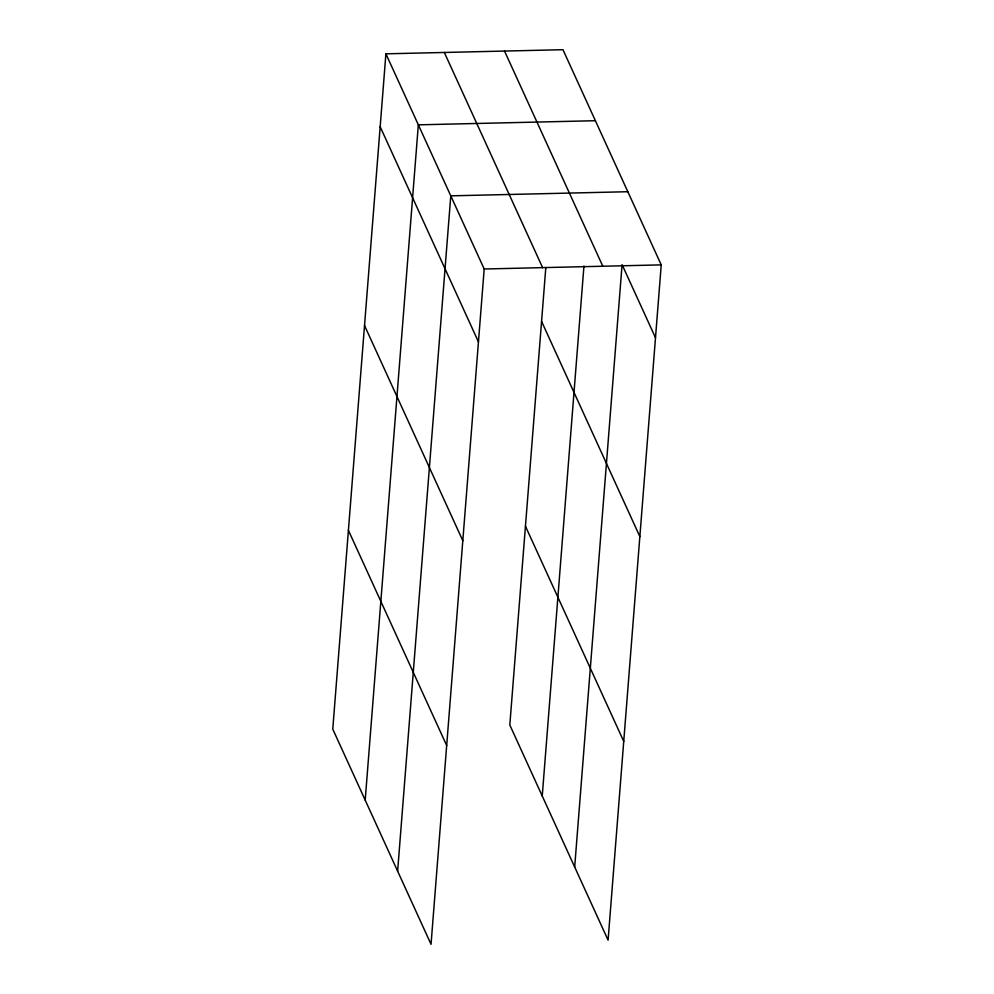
<?xml version="1.0" encoding="UTF-8"?>
<svg xmlns="http://www.w3.org/2000/svg" width="994" height="994" viewBox="0 0 994 994"><rect width="100%" height="100%" fill="white"/><g stroke="black" fill="none" stroke-linecap="round" stroke-linejoin="round"><path stroke-width="1.49" d="M385.908 53.825L332.766 729.124L431.036 944.3L484.19 269.001L385.908 53.825L562.964 49.7L661.234 264.876L608.092 940.175L509.81 724.999L545.818 267.461M365.196 800.133L418.337 124.834L595.394 120.709M397.625 871.142L450.779 195.843L627.823 191.718M542.239 796.008L583.95 266.044M574.681 867.016L622.082 264.628L655.506 337.786M484.19 269.001L661.234 264.876M504.53 51.067L602.811 266.243M444.33 52.458L542.612 267.647M541.581 321.397L639.85 536.574M380.168 126.735L478.449 341.911M525.453 526.211L623.735 741.387M364.525 325.523L462.806 540.699M348.409 530.336L446.691 745.512"/></g></svg>
